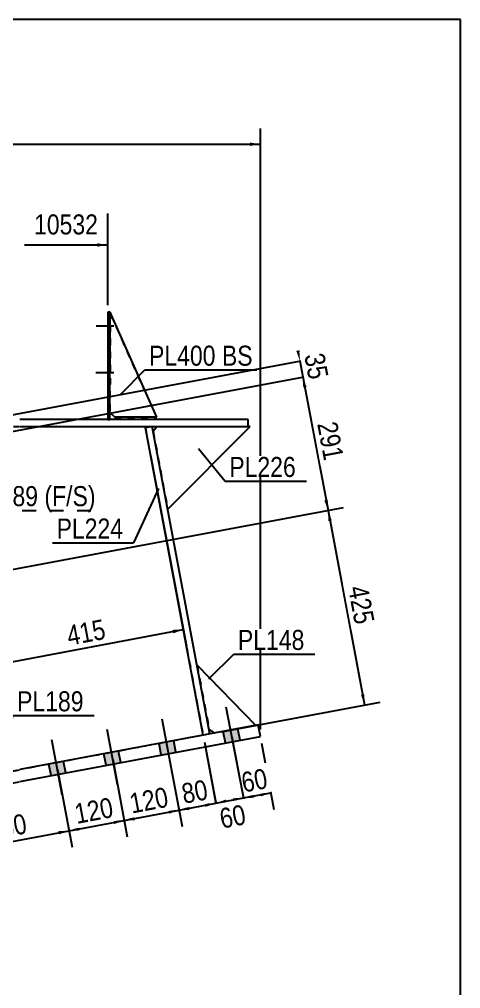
# Model space of a CAD drawing. Header units: millimetres. Extents: x -42 to 361, y -196 to 82.
# Drawn here: x 297.9 to 360.9, y -57 to 81.5 of the extents above; entities that cross this region are included whole.
import ezdxf

# ---------------------------------------------------------------- set-up
doc = ezdxf.new("R2010")
doc.units = ezdxf.units.MM
doc.linetypes.add('DXK_LINE_DOT1', pattern=[1.8814, 0.9407, -0.9407])
doc.linetypes.add('DXK_LINE_DOT2', pattern=[3.9198, 1.9599, -1.9599])
doc.styles.add('Arial Narrow', font='ARIALN.TTF', dxfattribs={"height": 0.2})

# ---------------------------------------------------------------- blocks, each defined once
blk = doc.blocks.new('Unknown-627019805-1200')
at = {"color": 5, "linetype": 'Continuous'}
for p, q in [((360.86, 81.52), (-39.14, 81.52)), ((360.86, -195.48), (360.86, 81.52))]:
    blk.add_line(p, q, dxfattribs=at)
blk = doc.blocks.new('Part-627019805-1223 - 1220')
at = {"color": 7, "linetype": 'DXK_LINE_DOT1'}
for p, q in [((310.8, 39.67), (310.79, 25.33)), ((317.46, 24.67), (310.8, 39.67)), ((310.79, 25.33), (311.46, 24.67)), ((311.46, 24.67), (317.46, 24.67))]:
    blk.add_line(p, q, dxfattribs=at)
blk = doc.blocks.new('Part-627019805-1280 - 1220')
at = {"color": 2, "linetype": 'Continuous'}
for p, q in [((310.8, 39.67), (310.46, 39.67)), ((310.46, 39.67), (310.46, 24.33)), ((310.79, 24.33), (310.8, 39.67))]:
    blk.add_line(p, q, dxfattribs=at)
at = {"color": 7, "linetype": 'DXK_LINE_DOT1'}
blk.add_line((310.46, 24.33), (310.79, 24.33), dxfattribs=at)
blk = doc.blocks.new('Part-627019805-1237 - 1220')
at = {"color": 2, "linetype": 'Continuous'}
for p, q in [((317.46, 24.67), (310.8, 39.67)), ((311.46, 24.67), (310.79, 25.33)), ((317.46, 24.67), (311.46, 24.67))]:
    blk.add_line(p, q, dxfattribs=at)
blk = doc.blocks.new('Bolt-627019805-1306 - 1220')
at = {"linetype": 'Continuous'}
for points in [[(310.8, 37.2), (310.8, 38.13), (310.46, 38.13), (310.46, 37.2)], [(310.8, 37.2), (310.8, 38.13), (310.46, 38.13), (310.46, 37.2)], [(310.8, 37.2), (310.8, 38.13), (310.46, 38.13), (310.46, 37.2)], [(310.79, 30.53), (310.79, 31.47), (310.46, 31.47), (310.46, 30.53)], [(310.79, 30.53), (310.79, 31.47), (310.46, 31.47), (310.46, 30.53)], [(310.79, 30.53), (310.79, 31.47), (310.46, 31.47), (310.46, 30.53)]]:
    blk.add_hatch(color=3, dxfattribs=at).paths.add_polyline_path(points)
at = {"color": 3, "linetype": 'Continuous'}
for p, q in [((311.33, 37.67), (308.8, 37.67)), ((311.33, 37.67), (308.8, 37.67)), ((311.33, 37.67), (308.8, 37.67)), ((310.8, 38.13), (310.46, 38.13)), ((310.8, 38.13), (310.46, 38.13)), ((310.8, 38.13), (310.46, 38.13)), ((310.8, 37.2), (310.46, 37.2)), ((310.8, 37.2), (310.46, 37.2)), ((310.8, 37.2), (310.46, 37.2)), ((311.33, 31), (308.79, 31)), ((311.33, 31), (308.79, 31)), ((311.33, 31), (308.79, 31)), ((310.79, 31.47), (310.46, 31.47)), ((310.79, 31.47), (310.46, 31.47)), ((310.79, 31.47), (310.46, 31.47)), ((310.79, 30.53), (310.46, 30.53)), ((310.79, 30.53), (310.46, 30.53)), ((310.79, 30.53), (310.46, 30.53))]:
    blk.add_line(p, q, dxfattribs=at)
blk = doc.blocks.new('Part-627019805-1258 - 1220')
at = {"color": 2, "linetype": 'Continuous'}
for p, q in [((330.54, 24.33), (297.91, 24.33)), ((330.54, 23.33), (330.54, 24.33)), ((297.91, 23.33), (330.54, 23.33))]:
    blk.add_line(p, q, dxfattribs=at)
blk = doc.blocks.new('Part-627019805-1260 - 1220')
at = {"color": 2, "linetype": 'Continuous'}
for p, q in [((257.5, 23.33), (257.5, 10.01)), ((315.8, 23.33), (315.84, 23.14)), ((257.5, -33.33), (257.5, 5.68))]:
    blk.add_line(p, q, dxfattribs=at)
at = {"color": 7, "linetype": 'DXK_LINE_DOT1'}
for p, q in [((257.5, 23.33), (297.81, 23.33)), ((297.91, 23.33), (315.8, 23.33)), ((315.84, 23.14), (324.09, -20.78)), ((324.09, -20.78), (297.91, -25.7)), ((297.81, -25.76), (257.5, -33.33))]:
    blk.add_line(p, q, dxfattribs=at)
blk = doc.blocks.new('Part-627019805-1263 - 1220')
at = {"color": 2, "linetype": 'Continuous'}
for p, q in [((316.82, 23.32), (315.84, 23.14)), ((324.09, -20.78), (315.84, 23.14)), ((325.07, -20.6), (316.82, 23.32))]:
    blk.add_line(p, q, dxfattribs=at)
at = {"color": 7, "linetype": 'DXK_LINE_DOT1'}
blk.add_line((325.07, -20.6), (324.09, -20.78), dxfattribs=at)
blk = doc.blocks.new('Part-627019805-1266 - 1220')
at = {"color": 2, "linetype": 'Continuous'}
for p, q in [((316.94, 22.68), (317.49, 23.33)), ((319.03, 11.54), (330.82, 23.33)), ((330.82, 23.33), (330.54, 23.33))]:
    blk.add_line(p, q, dxfattribs=at)
at = {"color": 7, "linetype": 'DXK_LINE_DOT1'}
for p, q in [((316.94, 22.68), (319.03, 11.54)), ((317.49, 23.33), (330.54, 23.33))]:
    blk.add_line(p, q, dxfattribs=at)
blk = doc.blocks.new('Part-627019805-1267 - 1220')
at = {"color": 2, "linetype": 'Continuous'}
for p, q in [((331.95, -19.31), (297.91, -25.7)), ((332.26, -20.94), (331.95, -19.31)), ((297.91, -27.39), (332.26, -20.94)), ((297.81, -25.76), (257.5, -33.33)), ((257.81, -34.97), (297.81, -27.46)), ((257.5, -33.33), (257.81, -34.97))]:
    blk.add_line(p, q, dxfattribs=at)
blk = doc.blocks.new('Part-627019805-1268 - 1220')
at = {"color": 2, "linetype": 'Continuous'}
for p, q in [((323.22, -10.77), (331.62, -19.37)), ((324.95, -19.94), (325.72, -20.47))]:
    blk.add_line(p, q, dxfattribs=at)
at = {"color": 7, "linetype": 'DXK_LINE_DOT1'}
for p, q in [((323.22, -10.77), (324.95, -19.94)), ((331.62, -19.37), (325.72, -20.47))]:
    blk.add_line(p, q, dxfattribs=at)
blk = doc.blocks.new('Bolt-627019805-1298 - 1220')
at = {"linetype": 'Continuous'}
for points in [[(329.07, -19.85), (326.97, -20.24), (327.28, -21.88), (329.37, -21.49)], [(329.07, -19.85), (326.97, -20.24), (327.28, -21.88), (329.37, -21.49)], [(319.89, -21.57), (317.8, -21.96), (318.1, -23.6), (320.2, -23.21)], [(319.89, -21.57), (317.8, -21.96), (318.1, -23.6), (320.2, -23.21)], [(312.03, -23.05), (309.93, -23.44), (310.24, -25.08), (312.34, -24.68)], [(312.03, -23.05), (309.93, -23.44), (310.24, -25.08), (312.34, -24.68)], [(304.17, -24.52), (302.07, -24.92), (302.38, -26.55), (304.48, -26.16)], [(304.17, -24.52), (302.07, -24.92), (302.38, -26.55), (304.48, -26.16)], [(287.38, -27.72), (285.28, -28.12), (285.59, -29.75), (287.69, -29.36)], [(287.38, -27.72), (285.28, -28.12), (285.59, -29.75), (287.69, -29.36)], [(279.52, -29.2), (277.42, -29.59), (277.73, -31.23), (279.82, -30.84)], [(279.52, -29.2), (277.42, -29.59), (277.73, -31.23), (279.82, -30.84)], [(271.65, -30.68), (269.56, -31.07), (269.86, -32.71), (271.96, -32.31)], [(271.65, -30.68), (269.56, -31.07), (269.86, -32.71), (271.96, -32.31)], [(262.48, -32.4), (260.38, -32.79), (260.69, -34.43), (262.79, -34.04)], [(262.48, -32.4), (260.38, -32.79), (260.69, -34.43), (262.79, -34.04)]]:
    blk.add_hatch(color=3, dxfattribs=at).paths.add_polyline_path(points)
at = {"color": 3, "linetype": 'Continuous'}
for p, q in [((328.88, -24.61), (327.4, -16.77)), ((328.88, -24.61), (327.4, -16.77)), ((319.7, -26.34), (318.23, -18.49)), ((319.7, -26.34), (318.23, -18.49)), ((311.84, -27.81), (310.37, -19.97)), ((311.84, -27.81), (310.37, -19.97)), ((327.28, -21.88), (326.97, -20.24)), ((327.28, -21.88), (326.97, -20.24)), ((329.37, -21.49), (329.07, -19.85)), ((329.37, -21.49), (329.07, -19.85)), ((303.98, -29.29), (302.5, -21.44)), ((303.98, -29.29), (302.5, -21.44)), ((318.1, -23.6), (317.8, -21.96)), ((318.1, -23.6), (317.8, -21.96)), ((320.2, -23.21), (319.89, -21.57)), ((320.2, -23.21), (319.89, -21.57)), ((310.24, -25.08), (309.93, -23.44)), ((310.24, -25.08), (309.93, -23.44)), ((312.34, -24.68), (312.03, -23.05)), ((312.34, -24.68), (312.03, -23.05)), ((287.19, -32.49), (285.72, -24.64)), ((287.19, -32.49), (285.72, -24.64)), ((302.38, -26.55), (302.07, -24.92)), ((302.38, -26.55), (302.07, -24.92)), ((304.48, -26.16), (304.17, -24.52)), ((304.48, -26.16), (304.17, -24.52)), ((279.33, -33.97), (277.85, -26.12)), ((279.33, -33.97), (277.85, -26.12)), ((271.46, -35.44), (269.99, -27.6)), ((271.46, -35.44), (269.99, -27.6)), ((285.59, -29.75), (285.28, -28.12)), ((285.59, -29.75), (285.28, -28.12)), ((287.69, -29.36), (287.38, -27.72)), ((287.69, -29.36), (287.38, -27.72)), ((262.29, -37.17), (260.82, -29.32)), ((262.29, -37.17), (260.82, -29.32)), ((277.73, -31.23), (277.42, -29.59)), ((277.73, -31.23), (277.42, -29.59)), ((279.82, -30.84), (279.52, -29.2)), ((279.82, -30.84), (279.52, -29.2)), ((269.86, -32.71), (269.56, -31.07)), ((269.86, -32.71), (269.56, -31.07)), ((271.96, -32.31), (271.65, -30.68)), ((271.96, -32.31), (271.65, -30.68)), ((260.69, -34.43), (260.38, -32.79)), ((260.69, -34.43), (260.38, -32.79)), ((262.79, -34.04), (262.48, -32.4)), ((262.79, -34.04), (262.48, -32.4))]:
    blk.add_line(p, q, dxfattribs=at)
blk = doc.blocks.new('StraightDimension-627019805-1720 - 1220')
at = {"linetype": 'Continuous'}
for points in [[(303.42, -34.46), (304.94, -34.43), (303.51, -34.95)], [(289.67, -37.55), (288.14, -37.58), (289.57, -37.06)]]:
    blk.add_hatch(color=7, dxfattribs=at).paths.add_polyline_path(points)
at = {"color": 7, "linetype": 'Continuous'}
for p, q in [((303.3, -25.7), (305.39, -36.78)), ((286.51, -28.9), (288.59, -39.94)), ((288.14, -37.58), (304.94, -34.43))]:
    blk.add_line(p, q, dxfattribs=at)
at = {"color": 0}
blk.add_wipeout([(299.8, -35.24), (299.03, -31.11), (292.46, -32.34), (293.23, -36.47)], dxfattribs=at)
at = {"color": 3, "style": 'Arial Narrow'}
blk.add_text('260', height=2.863, rotation=10.6341, dxfattribs=at).set_placement((293.71, -35.77))
blk = doc.blocks.new('StraightDimension-627019805-1670 - 1220')
at = {"linetype": 'Continuous'}
for points in [[(322.18, -31.44), (320.66, -31.47), (322.09, -30.95)], [(324.39, -30.52), (325.91, -30.49), (324.48, -31.01)]]:
    blk.add_hatch(color=7, dxfattribs=at).paths.add_polyline_path(points)
at = {"color": 7, "linetype": 'Continuous'}
for p, q in [((324.27, -21.77), (326.35, -32.85)), ((319.02, -22.75), (321.1, -33.83)), ((320.66, -31.47), (325.91, -30.49))]:
    blk.add_line(p, q, dxfattribs=at)
at = {"color": 0}
blk.add_wipeout([(325.64, -30.39), (324.87, -26.26), (320.1, -27.15), (320.87, -31.28)], dxfattribs=at)
at = {"color": 3, "style": 'Arial Narrow'}
blk.add_text('80', height=2.863, rotation=10.6341, dxfattribs=at).set_placement((321.35, -30.58))
blk = doc.blocks.new('StraightDimension-627019805-1375 - 1220')
at = {"linetype": 'Continuous'}
blk.add_hatch(color=7, dxfattribs=at).paths.add_polyline_path([(330.76, 63.93), (332.26, 63.68), (330.76, 63.43)])
at = {"color": 7, "linetype": 'Continuous'}
for p, q in [((332.26, -19.94), (332.26, 65.93)), ((-2.59, 63.68), (332.26, 63.68))]:
    blk.add_line(p, q, dxfattribs=at)
blk = doc.blocks.new('StraightDimension-627019805-1923 - 1220')
at = {"linetype": 'Continuous'}
for points in [[(319.73, -5.72), (321.25, -5.69), (319.82, -6.22)], [(295.82, -10.72), (294.3, -10.75), (295.73, -10.23)]]:
    blk.add_hatch(color=7, dxfattribs=at).paths.add_polyline_path(points)
at = {"color": 7, "linetype": 'Continuous'}
for p, q in [((316.62, 19), (321.7, -8.05)), ((292.1, 0.98), (294.74, -13.11)), ((294.3, -10.75), (321.25, -5.69))]:
    blk.add_line(p, q, dxfattribs=at)
at = {"color": 0}
blk.add_wipeout([(311.03, -7.46), (310.26, -3.33), (303.69, -4.57), (304.46, -8.69)], dxfattribs=at)
at = {"color": 3, "style": 'Arial Narrow'}
blk.add_text('415', height=2.863, rotation=10.6341, dxfattribs=at).set_placement((304.94, -7.99))
blk = doc.blocks.new('StraightDimension-627019805-7906 - 1220')
at = {"linetype": 'Continuous'}
blk.add_hatch(color=7, dxfattribs=at).paths.add_polyline_path([(308.96, 49.54), (310.46, 49.29), (308.96, 49.04)])
at = {"color": 7, "linetype": 'Continuous'}
for p, q in [((310.46, 40.67), (310.46, 53.79)), ((298.57, 49.29), (310.46, 49.29))]:
    blk.add_line(p, q, dxfattribs=at)
at = {"color": 0}
blk.add_wipeout([(309.69, 50.19), (309.69, 54.39), (299.35, 54.39), (299.35, 50.19)], dxfattribs=at)
at = {"color": 3, "style": 'Arial Narrow'}
blk.add_text('10532', height=2.863, dxfattribs=at).set_placement((299.95, 50.79))
blk = doc.blocks.new('StraightDimension-627019805-1642 - 1220')
at = {"linetype": 'Continuous'}
for points in [[(332.25, -29.04), (333.77, -29.01), (332.34, -29.53)], [(331.36, -29.72), (329.84, -29.75), (331.27, -29.23)]]:
    blk.add_hatch(color=7, dxfattribs=at).paths.add_polyline_path(points)
at = {"color": 7, "linetype": 'Continuous'}
for p, q in [((328.2, -21.03), (330.28, -32.11)), ((332.44, -21.93), (334.21, -31.37)), ((329.84, -29.75), (333.77, -29.01))]:
    blk.add_line(p, q, dxfattribs=at)
at = {"color": 0}
blk.add_wipeout([(334.16, -28.79), (333.39, -24.66), (328.62, -25.55), (329.39, -29.68)], dxfattribs=at)
at = {"color": 3, "style": 'Arial Narrow'}
blk.add_text('60', height=2.863, rotation=10.6341, dxfattribs=at).set_placement((329.87, -28.98))
blk = doc.blocks.new('StraightDimension-627019805-1657 - 1220')
at = {"linetype": 'Continuous'}
for points in [[(327.43, -30.46), (325.91, -30.49), (327.34, -29.97)], [(328.32, -29.78), (329.84, -29.75), (328.41, -30.27)]]:
    blk.add_hatch(color=7, dxfattribs=at).paths.add_polyline_path(points)
at = {"color": 7, "linetype": 'Continuous'}
for p, q in [((324.27, -21.77), (326.32, -32.7)), ((328.2, -21.03), (330.26, -31.96)), ((325.91, -30.49), (329.84, -29.75))]:
    blk.add_line(p, q, dxfattribs=at)
at = {"color": 0}
blk.add_wipeout([(331.06, -33.95), (330.29, -29.82), (325.52, -30.71), (326.29, -34.84)], dxfattribs=at)
at = {"color": 3, "style": 'Arial Narrow'}
blk.add_text('60', height=2.863, rotation=10.6341, dxfattribs=at).set_placement((326.77, -34.14))
blk = doc.blocks.new('StraightDimension-627019805-1675 - 1220')
at = {"linetype": 'Continuous'}
for points in [[(319.14, -31.51), (320.66, -31.47), (319.23, -32)], [(314.34, -32.92), (312.82, -32.95), (314.25, -32.42)]]:
    blk.add_hatch(color=7, dxfattribs=at).paths.add_polyline_path(points)
at = {"color": 7, "linetype": 'Continuous'}
for p, q in [((319.02, -22.75), (321.1, -33.83)), ((311.18, -24.22), (313.26, -35.31)), ((312.82, -32.95), (320.66, -31.47))]:
    blk.add_line(p, q, dxfattribs=at)
at = {"color": 0}
blk.add_wipeout([(320, -31.45), (319.22, -27.32), (312.65, -28.55), (313.43, -32.68)], dxfattribs=at)
at = {"color": 3, "style": 'Arial Narrow'}
blk.add_text('120', height=2.863, rotation=10.6341, dxfattribs=at).set_placement((313.91, -31.98))
blk = doc.blocks.new('StraightDimension-627019805-1723 - 1220')
at = {"linetype": 'Continuous'}
for points in [[(311.3, -32.98), (312.82, -32.95), (311.39, -33.47)], [(306.46, -34.39), (304.94, -34.43), (306.37, -33.9)]]:
    blk.add_hatch(color=7, dxfattribs=at).paths.add_polyline_path(points)
at = {"color": 7, "linetype": 'Continuous'}
for p, q in [((311.18, -24.22), (313.26, -35.31)), ((303.3, -25.7), (305.39, -36.78)), ((304.94, -34.43), (312.82, -32.95))]:
    blk.add_line(p, q, dxfattribs=at)
at = {"color": 0}
blk.add_wipeout([(312.14, -32.92), (311.36, -28.79), (304.79, -30.03), (305.57, -34.16)], dxfattribs=at)
at = {"color": 3, "style": 'Arial Narrow'}
blk.add_text('120', height=2.863, rotation=10.6341, dxfattribs=at).set_placement((306.05, -33.46))
blk = doc.blocks.new('StraightDimension-627019805-7644 - 1220')
at = {"linetype": 'Continuous'}
for points in [[(341.96, 9.83), (341.93, 11.36), (342.45, 9.93)], [(347.12, -14.93), (347.15, -16.45), (346.63, -15.02)]]:
    blk.add_hatch(color=7, dxfattribs=at).paths.add_polyline_path(points)
at = {"color": 7, "linetype": 'Continuous'}
for p, q in [((288.31, 1.29), (344.14, 11.77)), ((341.93, 11.36), (347.15, -16.45)), ((326.71, -20.29), (349.36, -16.04))]:
    blk.add_line(p, q, dxfattribs=at)
at = {"color": 0}
blk.add_wipeout([(345.3, -5.81), (349.43, -5.03), (348.2, 1.54), (344.07, 0.76)], dxfattribs=at)
at = {"color": 3, "style": 'Arial Narrow'}
blk.add_text('425', height=2.863, rotation=-79.3661, dxfattribs=at).set_placement((344.77, 0.29))
blk = doc.blocks.new('StraightDimension-627019805-7645 - 1220')
at = {"linetype": 'Continuous'}
for points in [[(338.38, 28.9), (338.35, 30.42), (338.87, 28.99)], [(341.89, 12.88), (341.93, 11.36), (341.4, 12.78)]]:
    blk.add_hatch(color=7, dxfattribs=at).paths.add_polyline_path(points)
at = {"color": 7, "linetype": 'Continuous'}
for p, q in [((287.72, 20.92), (340.56, 30.84)), ((338.35, 30.42), (341.93, 11.36)), ((288.31, 1.29), (344.14, 11.77))]:
    blk.add_line(p, q, dxfattribs=at)
at = {"color": 0}
blk.add_wipeout([(340.9, 17.63), (345.03, 18.41), (343.79, 24.98), (339.67, 24.2)], dxfattribs=at)
at = {"color": 3, "style": 'Arial Narrow'}
blk.add_text('291', height=2.863, rotation=-79.3661, dxfattribs=at).set_placement((340.37, 23.72))
blk = doc.blocks.new('StraightDimension-627019805-7646 - 1220')
at = {"linetype": 'Continuous'}
for points in [[(337.88, 34.24), (337.91, 32.72), (337.39, 34.14)], [(338.38, 28.9), (338.35, 30.42), (338.87, 28.99)]]:
    blk.add_hatch(color=7, dxfattribs=at).paths.add_polyline_path(points)
at = {"color": 7, "linetype": 'Continuous'}
for p, q in [((286.2, 23), (340.13, 33.13)), ((337.91, 32.72), (338.35, 30.42)), ((287.72, 20.92), (340.56, 30.84))]:
    blk.add_line(p, q, dxfattribs=at)
at = {"color": 0}
blk.add_wipeout([(338.73, 29.21), (342.85, 29.99), (341.96, 34.76), (337.83, 33.98)], dxfattribs=at)
at = {"color": 3, "style": 'Arial Narrow'}
blk.add_text('35', height=2.863, rotation=-79.3661, dxfattribs=at).set_placement((338.53, 33.5))
blk = doc.blocks.new('Mark-627019805-3023 - 1220')
at = {"color": 7, "linetype": 'Continuous'}
blk.add_line((317.71, 14.46), (314.17, 6.73), dxfattribs=at)
at = {"color": 0}
blk.add_wipeout([(312.67, 7.33), (312.67, 10.33), (303.17, 10.33), (303.17, 7.33)], dxfattribs=at)
blk.add_wipeout([(312.67, 7.33), (312.67, 10.33), (303.17, 10.33), (303.17, 7.33)], dxfattribs=at)
at = {"color": 7, "linetype": 'Continuous'}
blk.add_line((302.57, 6.73), (314.17, 6.73), dxfattribs=at)
at = {"color": 3, "style": 'Arial Narrow'}
blk.add_text('PL224', height=2.863, dxfattribs=at).set_placement((303.17, 7.33))
blk = doc.blocks.new('Mark-627019805-5502 - 1220')
at = {"color": 0}
blk.add_wipeout([(337.34, 16.13), (337.34, 19.13), (327.83, 19.13), (327.83, 16.13)], dxfattribs=at)
blk.add_wipeout([(337.34, 16.13), (337.34, 19.13), (327.83, 19.13), (327.83, 16.13)], dxfattribs=at)
at = {"color": 7, "linetype": 'Continuous'}
for p, q in [((323.45, 20.22), (327.23, 15.53)), ((327.23, 15.53), (338.84, 15.53))]:
    blk.add_line(p, q, dxfattribs=at)
at = {"color": 3, "style": 'Arial Narrow'}
blk.add_text('PL226', height=2.863, dxfattribs=at).set_placement((327.83, 16.13))
blk = doc.blocks.new('Mark-627019805-3026 - 1220')
at = {"color": 0}
blk.add_wipeout([(307.03, -17.36), (307.03, -14.36), (297.53, -14.36), (297.53, -17.36)], dxfattribs=at)
blk.add_wipeout([(307.03, -17.36), (307.03, -14.36), (297.53, -14.36), (297.53, -17.36)], dxfattribs=at)
at = {"color": 7, "linetype": 'Continuous'}
for p, q in [((295.19, -27.94), (296.93, -17.96)), ((296.93, -17.96), (308.53, -17.96))]:
    blk.add_line(p, q, dxfattribs=at)
at = {"color": 3, "style": 'Arial Narrow'}
blk.add_text('PL189', height=2.863, dxfattribs=at).set_placement((297.53, -17.36))
blk = doc.blocks.new('MarkSet-627019805-5333 - 1220')
at = {"color": 0}
for points in [[(325.88, 32.03), (325.88, 35.03), (316.37, 35.03), (316.37, 32.03)], [(331.16, 32.03), (331.16, 35.03), (326.78, 35.03), (326.78, 32.03)]]:
    blk.add_wipeout(points, dxfattribs=at)
for points in [[(325.88, 32.03), (325.88, 35.03), (316.37, 35.03), (316.37, 32.03)], [(331.16, 32.03), (331.16, 35.03), (326.78, 35.03), (326.78, 32.03)]]:
    blk.add_wipeout(points, dxfattribs=at)
at = {"color": 7, "linetype": 'Continuous'}
for p, q in [((312.24, 27.89), (315.77, 31.43)), ((315.77, 31.43), (331.76, 31.43))]:
    blk.add_line(p, q, dxfattribs=at)
at = {"color": 3, "style": 'Arial Narrow'}
for s, p in [('PL400', (316.37, 32.03)), ('BS', (326.78, 32.03))]:
    blk.add_text(s, height=2.863, dxfattribs=at).set_placement(p)
blk = doc.blocks.new('Mark-627019805-5484 - 1220')
at = {"color": 0}
for points in [[(300.53, 11.96), (300.53, 14.96), (291.03, 14.96), (291.03, 11.96)], [(308.73, 11.96), (308.73, 14.96), (301.43, 14.96), (301.43, 11.96)]]:
    blk.add_wipeout(points, dxfattribs=at)
for points in [[(300.53, 11.96), (300.53, 14.96), (291.03, 14.96), (291.03, 11.96)], [(308.73, 11.96), (308.73, 14.96), (301.43, 14.96), (301.43, 11.96)]]:
    blk.add_wipeout(points, dxfattribs=at)
at = {"color": 7, "linetype": 'DXK_LINE_DOT2'}
for p, q in [((286.89, 12.81), (290.43, 11.36)), ((290.43, 11.36), (309.33, 11.36))]:
    blk.add_line(p, q, dxfattribs=at)
at = {"color": 3, "style": 'Arial Narrow'}
for s, p in [('PL489', (291.03, 11.96)), ('(F/', (301.43, 11.96)), ('S)', (305.45, 11.96))]:
    blk.add_text(s, height=2.863, dxfattribs=at).set_placement(p)
blk = doc.blocks.new('Mark-627019805-5505 - 1220')
at = {"color": 0}
blk.add_wipeout([(338.56, -8.59), (338.56, -5.59), (329.06, -5.59), (329.06, -8.59)], dxfattribs=at)
blk.add_wipeout([(338.56, -8.59), (338.56, -5.59), (329.06, -5.59), (329.06, -8.59)], dxfattribs=at)
at = {"color": 7, "linetype": 'Continuous'}
for p, q in [((324.92, -12.73), (328.46, -9.19)), ((328.46, -9.19), (340.06, -9.19))]:
    blk.add_line(p, q, dxfattribs=at)
at = {"color": 3, "style": 'Arial Narrow'}
blk.add_text('PL148', height=2.863, dxfattribs=at).set_placement((329.06, -8.59))

msp = doc.modelspace()

# ---------------------------------------------------------------- block references
for name in ['Unknown-627019805-1200', 'Part-627019805-1280 - 1220', 'Part-627019805-1223 - 1220', 'Part-627019805-1237 - 1220', 'Bolt-627019805-1306 - 1220', 'Part-627019805-1258 - 1220', 'Part-627019805-1260 - 1220', 'Part-627019805-1263 - 1220', 'Part-627019805-1266 - 1220', 'Part-627019805-1268 - 1220', 'Bolt-627019805-1298 - 1220', 'Part-627019805-1267 - 1220']:
    msp.add_blockref(name, (0, 0))

# ---------------------------------------------------------------- next in the draw order: block references
for name in ['StraightDimension-627019805-1375 - 1220', 'StraightDimension-627019805-1670 - 1220', 'StraightDimension-627019805-1642 - 1220', 'StraightDimension-627019805-1720 - 1220']:
    msp.add_blockref(name, (0, 0))

# ---------------------------------------------------------------- next in the draw order: block references
for name in ['StraightDimension-627019805-7906 - 1220', 'StraightDimension-627019805-1923 - 1220', 'StraightDimension-627019805-1657 - 1220', 'StraightDimension-627019805-1675 - 1220']:
    msp.add_blockref(name, (0, 0))

# ---------------------------------------------------------------- next in the draw order: block references
for name in ['StraightDimension-627019805-7644 - 1220', 'StraightDimension-627019805-1723 - 1220']:
    msp.add_blockref(name, (0, 0))

# ---------------------------------------------------------------- next in the draw order: block references
for name in ['StraightDimension-627019805-7645 - 1220', 'Mark-627019805-5505 - 1220', 'Mark-627019805-3026 - 1220']:
    msp.add_blockref(name, (0, 0))

# ---------------------------------------------------------------- next in the draw order: block references
for name in ['StraightDimension-627019805-7646 - 1220', 'Mark-627019805-5502 - 1220', 'Mark-627019805-3023 - 1220']:
    msp.add_blockref(name, (0, 0))

# ---------------------------------------------------------------- next in the draw order: block references
for name in ['MarkSet-627019805-5333 - 1220', 'Mark-627019805-5484 - 1220']:
    msp.add_blockref(name, (0, 0))

doc.saveas('drawing.dxf')
